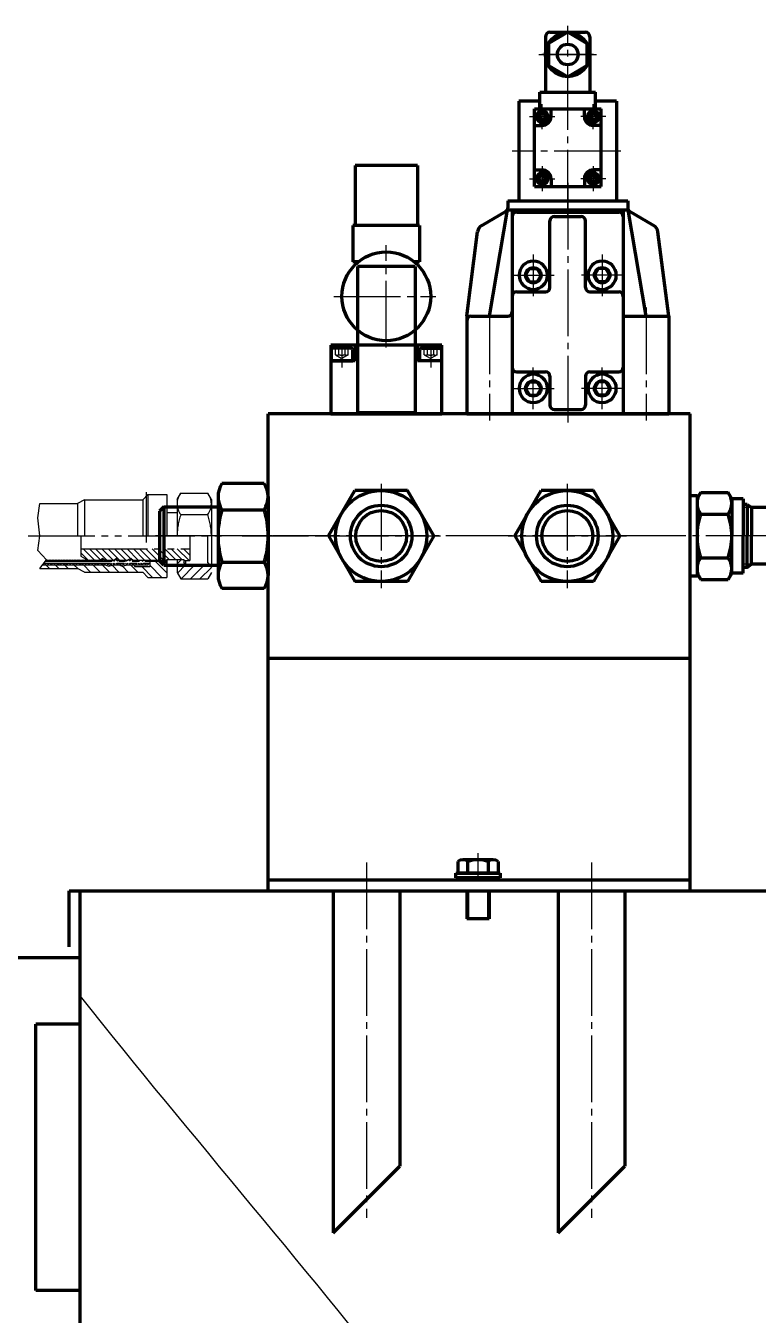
# Model space of a CAD drawing. Header units: millimetres. Extents: x -14850 to 14850, y -10500 to 10500.
# Drawn here: x 3776 to 4106, y 2610 to 3191 of the extents above; entities that cross this region are included whole.
import ezdxf

# ---------------------------------------------------------------- set-up
doc = ezdxf.new("R2010")
doc.units = ezdxf.units.MM
for name, pattern in [('EB_DASH', [6, 3, -3]), ('EB_DASHDOT', [39, 30, -3, 3, -3]), ('EB_DASHDOTDOT', [45, 30, -3, 3, -3, 3, -3])]:
    doc.linetypes.add(name, pattern=pattern)
for name, color, linetype, lineweight in [('CAXA0', 7, 'Continuous', 70), ('CAXA1', 1, 'EB_DASHDOT', 25), ('CAXA2', 6, 'EB_DASH', 25), ('CAXA3', 2, 'Continuous', 25), ('CAXA4', 3, 'Continuous', 25), ('CAXA5', 4, 'Continuous', 25)]:
    doc.layers.add(name, color=color, linetype=linetype, lineweight=lineweight)

# ---------------------------------------------------------------- blocks, each defined once
blk = doc.blocks.new('CAXBLOCK150')
at = {"layer": 'CAXA4', "color": 0, "linetype": 'Continuous', "lineweight": 25}
for p, q in [((3782.09, 2946.74), (3782.13, 2946.7)), ((3784.75, 2948.32), (3786.37, 2946.7)), ((3788.99, 2948.32), (3790.61, 2946.7)), ((3793.23, 2948.32), (3794.86, 2946.7)), ((3797.47, 2948.32), (3799.18, 2946.62)), ((3801.72, 2948.32), (3804.97, 2945.07)), ((3805.96, 2948.32), (3809.21, 2945.07)), ((3810.2, 2948.32), (3813.45, 2945.07)), ((3814.65, 2948.12), (3817.7, 2945.07)), ((3819.32, 2947.69), (3821.94, 2945.07)), ((3822.93, 2948.32), (3826.18, 2945.07)), ((3828, 2947.49), (3832.86, 2942.64)), ((3831.57, 2948.17), (3837.1, 2942.64)), ((3834.03, 2949.95), (3839.28, 2944.7)), ((3838.28, 2949.95), (3839.28, 2948.94))]:
    blk.add_line(p, q, dxfattribs=at)
blk = doc.blocks.new('CAXBLOCK151')
at = {"layer": 'CAXA4', "color": 0, "linetype": 'Continuous', "lineweight": 25}
for p, q in [((3785.3, 2950.6), (3785.95, 2949.95)), ((3786.72, 2950.59), (3787.36, 2949.95)), ((3788.14, 2950.59), (3788.78, 2949.95)), ((3789.56, 2950.58), (3790.19, 2949.95)), ((3790.98, 2950.57), (3791.61, 2949.95)), ((3792.4, 2950.57), (3793.02, 2949.95)), ((3793.82, 2950.56), (3794.44, 2949.95)), ((3795.25, 2950.55), (3795.85, 2949.95)), ((3796.67, 2950.55), (3797.26, 2949.95)), ((3798.09, 2950.54), (3798.68, 2949.95)), ((3799.51, 2950.53), (3800.09, 2949.95)), ((3800.93, 2950.53), (3801.51, 2949.95)), ((3802.35, 2950.52), (3802.92, 2949.95)), ((3803.77, 2950.52), (3804.34, 2949.95)), ((3805.19, 2950.51), (3805.75, 2949.95)), ((3806.61, 2950.5), (3807.16, 2949.95)), ((3808.03, 2950.5), (3808.58, 2949.95)), ((3809.34, 2950.6), (3809.99, 2949.95)), ((3810.13, 2951.22), (3811.41, 2949.95)), ((3812.28, 2950.49), (3812.82, 2949.95)), ((3813.69, 2950.49), (3814.23, 2949.95)), ((3815.11, 2950.49), (3815.65, 2949.95)), ((3816.05, 2950.96), (3817.06, 2949.95)), ((3817.94, 2950.49), (3818.48, 2949.95)), ((3819.35, 2950.49), (3819.89, 2949.95)), ((3820.76, 2950.49), (3821.31, 2949.95)), ((3821.95, 2950.72), (3822.72, 2949.95)), ((3822.87, 2951.21), (3824.13, 2949.95)), ((3825.01, 2950.49), (3825.55, 2949.95)), ((3826.42, 2950.49), (3826.96, 2949.95)), ((3827.83, 2950.49), (3828.38, 2949.95)), ((3829.25, 2950.49), (3829.79, 2949.95)), ((3830.66, 2950.49), (3831.21, 2949.95))]:
    blk.add_line(p, q, dxfattribs=at)
blk = doc.blocks.new('CAXBLOCK152')
at = {"layer": 'CAXA4', "color": 0, "linetype": 'Continuous', "lineweight": 25}
for p, q in [((3785.75, 2949.95), (3786.39, 2950.59)), ((3787.16, 2949.95), (3787.8, 2950.59)), ((3788.58, 2949.95), (3789.21, 2950.58)), ((3789.99, 2949.95), (3790.62, 2950.57)), ((3791.41, 2949.95), (3792.03, 2950.57)), ((3792.82, 2949.95), (3793.43, 2950.56)), ((3794.23, 2949.95), (3794.84, 2950.56)), ((3795.65, 2949.95), (3796.25, 2950.55)), ((3797.06, 2949.95), (3797.66, 2950.54)), ((3798.48, 2949.95), (3799.06, 2950.54)), ((3799.89, 2949.95), (3800.47, 2950.53)), ((3801.31, 2949.95), (3801.88, 2950.52)), ((3802.72, 2949.95), (3803.29, 2950.52)), ((3804.13, 2949.95), (3804.7, 2950.51)), ((3805.55, 2949.95), (3806.1, 2950.5)), ((3806.96, 2949.95), (3807.51, 2950.5)), ((3808.38, 2949.95), (3808.92, 2950.49)), ((3809.79, 2949.95), (3810.81, 2950.97)), ((3811.21, 2949.95), (3811.75, 2950.49)), ((3812.62, 2949.95), (3813.16, 2950.49)), ((3814.03, 2949.95), (3814.58, 2950.49)), ((3815.45, 2949.95), (3816.73, 2951.23)), ((3816.86, 2949.95), (3817.53, 2950.61)), ((3818.28, 2949.95), (3818.82, 2950.49)), ((3819.69, 2949.95), (3820.23, 2950.49)), ((3821.1, 2949.95), (3821.77, 2950.62)), ((3822.52, 2949.95), (3823.54, 2950.97)), ((3823.93, 2949.95), (3824.47, 2950.49)), ((3825.35, 2949.95), (3825.89, 2950.49)), ((3826.76, 2949.95), (3827.3, 2950.49)), ((3828.18, 2949.95), (3828.72, 2950.49)), ((3829.59, 2949.95), (3830.13, 2950.49)), ((3831, 2949.95), (3831.55, 2950.49))]:
    blk.add_line(p, q, dxfattribs=at)
blk = doc.blocks.new('CAXBLOCK153')
at = {"layer": 'CAXA4', "color": 0, "linetype": 'Continuous', "lineweight": 25}
for p, q in [((3783.97, 2949.1), (3784.75, 2948.32)), ((3785.35, 2949.14), (3786.16, 2948.32)), ((3786.76, 2949.14), (3787.58, 2948.32)), ((3788.18, 2949.14), (3788.99, 2948.32)), ((3789.59, 2949.14), (3790.4, 2948.32)), ((3791.01, 2949.14), (3791.82, 2948.32)), ((3792.42, 2949.14), (3793.23, 2948.32)), ((3793.83, 2949.14), (3794.65, 2948.32)), ((3795.25, 2949.14), (3796.06, 2948.32)), ((3796.66, 2949.14), (3797.47, 2948.32)), ((3798.08, 2949.14), (3798.89, 2948.32)), ((3799.49, 2949.14), (3800.3, 2948.32)), ((3800.9, 2949.14), (3801.72, 2948.32)), ((3802.32, 2949.14), (3803.13, 2948.32)), ((3803.73, 2949.14), (3804.55, 2948.32)), ((3805.15, 2949.14), (3805.96, 2948.32)), ((3806.56, 2949.14), (3807.37, 2948.32)), ((3807.98, 2949.14), (3808.79, 2948.32)), ((3809.39, 2949.14), (3810.2, 2948.32)), ((3810.8, 2949.14), (3811.7, 2948.25)), ((3812.22, 2949.14), (3813.55, 2947.81)), ((3813.63, 2949.14), (3814.65, 2948.12)), ((3815.05, 2949.14), (3815.86, 2948.32)), ((3816.46, 2949.14), (3817.27, 2948.32)), ((3817.88, 2949.14), (3819.32, 2947.69)), ((3819.29, 2949.14), (3820.42, 2948.01)), ((3820.7, 2949.14), (3821.52, 2948.32)), ((3822.12, 2949.14), (3822.93, 2948.32)), ((3823.53, 2949.14), (3824.34, 2948.32)), ((3824.95, 2949.14), (3825.76, 2948.32)), ((3826.36, 2949.14), (3827.17, 2948.32)), ((3827.77, 2949.14), (3828.59, 2948.32)), ((3829.19, 2949.14), (3830, 2948.32)), ((3830.6, 2949.14), (3831.1, 2948.64))]:
    blk.add_line(p, q, dxfattribs=at)
blk = doc.blocks.new('CAXBLOCK154')
at = {"layer": 'CAXA4', "color": 0, "linetype": 'Continuous', "lineweight": 25}
for p, q in [((3784.12, 2948.32), (3784.94, 2949.14)), ((3785.54, 2948.32), (3786.35, 2949.14)), ((3786.95, 2948.32), (3787.77, 2949.14)), ((3788.37, 2948.32), (3789.18, 2949.14)), ((3789.78, 2948.32), (3790.59, 2949.14)), ((3791.2, 2948.32), (3792.01, 2949.14)), ((3792.61, 2948.32), (3793.42, 2949.14)), ((3794.02, 2948.32), (3794.84, 2949.14)), ((3795.44, 2948.32), (3796.25, 2949.14)), ((3796.85, 2948.32), (3797.66, 2949.14)), ((3798.27, 2948.32), (3799.08, 2949.14)), ((3799.68, 2948.32), (3800.49, 2949.14)), ((3801.09, 2948.32), (3801.91, 2949.14)), ((3802.51, 2948.32), (3803.32, 2949.14)), ((3803.92, 2948.32), (3804.74, 2949.14)), ((3805.34, 2948.32), (3806.15, 2949.14)), ((3806.75, 2948.32), (3807.56, 2949.14)), ((3808.17, 2948.32), (3808.98, 2949.14)), ((3809.58, 2948.32), (3810.39, 2949.14)), ((3810.99, 2948.32), (3811.81, 2949.14)), ((3812.14, 2948.06), (3813.22, 2949.14)), ((3813.21, 2947.71), (3814.64, 2949.14)), ((3815.18, 2948.27), (3816.05, 2949.14)), ((3816.65, 2948.32), (3817.46, 2949.14)), ((3817.95, 2948.21), (3818.88, 2949.14)), ((3818.94, 2947.79), (3820.29, 2949.14)), ((3820.64, 2948.07), (3821.71, 2949.14)), ((3822.31, 2948.32), (3823.12, 2949.14)), ((3823.72, 2948.32), (3824.53, 2949.14)), ((3825.14, 2948.32), (3825.95, 2949.14)), ((3826.55, 2948.32), (3827.36, 2949.14)), ((3827.96, 2948.32), (3828.78, 2949.14)), ((3829.38, 2948.32), (3830.19, 2949.14)), ((3830.79, 2948.32), (3830.86, 2948.39))]:
    blk.add_line(p, q, dxfattribs=at)
blk = doc.blocks.new('CAXBLOCK155')
at = {"layer": 'CAXA4', "color": 0, "linetype": 'Continuous', "lineweight": 25}
for p, q in [((3800.58, 2953.71), (3803.77, 2950.52)), ((3801.57, 2955.54), (3806.61, 2950.5)), ((3804.4, 2955.54), (3809.34, 2950.6)), ((3807.23, 2955.54), (3812.28, 2950.49)), ((3810.06, 2955.54), (3815.11, 2950.49)), ((3812.89, 2955.54), (3817.94, 2950.49)), ((3815.72, 2955.54), (3820.76, 2950.49)), ((3818.54, 2955.54), (3822.87, 2951.21)), ((3821.37, 2955.54), (3826.42, 2950.49)), ((3824.2, 2955.54), (3829.25, 2950.49)), ((3827.03, 2955.54), (3832.08, 2950.49)), ((3829.86, 2955.54), (3834.91, 2950.49)), ((3832.69, 2955.54), (3837.73, 2950.49)), ((3835.52, 2955.54), (3840.34, 2950.72)), ((3838.34, 2955.54), (3843.17, 2950.72)), ((3841.17, 2955.54), (3845.99, 2950.72)), ((3844, 2955.54), (3849.3, 2950.23)), ((3846.83, 2955.54), (3849.63, 2952.74))]:
    blk.add_line(p, q, dxfattribs=at)
blk = doc.blocks.new('CAXBLOCK156')
at = {"layer": 'CAXA4', "color": 0, "linetype": 'Continuous', "lineweight": 25}
for p, q in [((3832.42, 2949.95), (3832.96, 2950.49)), ((3836.66, 2949.95), (3837.2, 2950.49))]:
    blk.add_line(p, q, dxfattribs=at)
blk = doc.blocks.new('CAXBLOCK157')
at = {"layer": 'CAXA4', "color": 0, "linetype": 'Continuous', "lineweight": 25}
for p, q in [((3843.91, 2948.71), (3845.91, 2950.72)), ((3844.07, 2944.63), (3847.69, 2948.25)), ((3845.72, 2942.04), (3851.79, 2948.1)), ((3849.96, 2942.04), (3856.03, 2948.1)), ((3854.21, 2942.04), (3859.33, 2947.16))]:
    blk.add_line(p, q, dxfattribs=at)
blk = doc.blocks.new('CAXBLOCK149', base_point=(3849.63, 2961.32))
at = {"layer": 'CAXA0', "linetype": 'EB_DASHDOTDOT', "lineweight": 25}
for p, q in [((3781.12, 2969.45), (3782.05, 2975.95)), ((3782.05, 2975.95), (3799.03, 2975.95)), ((3802.13, 2977.57), (3799.03, 2975.95)), ((3799.03, 2975.95), (3799.03, 2961.32)), ((3802.13, 2977.57), (3828.48, 2977.57)), ((3802.13, 2977.57), (3802.13, 2961.32)), ((3828.48, 2977.57), (3830.8, 2980.01)), ((3828.48, 2977.57), (3828.48, 2961.32)), ((3830.8, 2980.01), (3839.28, 2980.01)), ((3830.8, 2980.01), (3830.8, 2961.32)), ((3839.28, 2980.01), (3839.28, 2961.32)), ((3843.91, 2977.74), (3845.57, 2980.61)), ((3843.91, 2977.74), (3843.91, 2961.32)), ((3845.57, 2980.61), (3857.69, 2980.61)), ((3859.34, 2977.74), (3857.69, 2980.61)), ((3859.34, 2977.74), (3859.34, 2944.9)), ((3839.28, 2971.93), (3843.91, 2971.93)), ((3845.57, 2970.97), (3857.69, 2970.97)), ((3782.05, 2961.32), (3781.12, 2969.45)), ((3781.12, 2954.82), (3782.05, 2961.32)), ((3800.58, 2961.32), (3800.58, 2952.22)), ((3857.8, 2949.17), (3857.8, 2961.32)), ((3785.15, 2950.6), (3781.12, 2954.82)), ((3800.58, 2955.54), (3849.63, 2955.54)), ((3800.58, 2952.22), (3803.65, 2950.49)), ((3782.05, 2946.7), (3785.15, 2950.6)), ((3782.05, 2946.7), (3799.03, 2946.7)), ((3783.29, 2948.32), (3811.51, 2948.32)), ((3783.91, 2949.14), (3831.57, 2949.14)), ((3784.6, 2949.95), (3839.28, 2949.95)), ((3785.15, 2950.6), (3809.2, 2950.49)), ((3802.13, 2945.07), (3799.03, 2946.7)), ((3809.2, 2950.49), (3810.28, 2951.33)), ((3810.28, 2951.33), (3811.51, 2950.49)), ((3811.51, 2950.49), (3815.37, 2950.49)), ((3811.51, 2948.32), (3813.05, 2947.67)), ((3813.05, 2947.67), (3815.37, 2948.32)), ((3815.37, 2950.49), (3816.6, 2951.33)), ((3815.37, 2948.32), (3817.68, 2948.32)), ((3816.6, 2951.33), (3817.68, 2950.49)), ((3817.68, 2950.49), (3821.54, 2950.49)), ((3817.68, 2948.32), (3819.23, 2947.67)), ((3819.23, 2947.67), (3821.54, 2948.32)), ((3821.54, 2950.49), (3823.08, 2951.33)), ((3821.54, 2948.32), (3824.78, 2948.32)), ((3823.08, 2951.33), (3824.16, 2950.49)), ((3824.16, 2950.49), (3831.57, 2950.49)), ((3824.78, 2948.32), (3824.78, 2947.49)), ((3824.78, 2948.32), (3830.8, 2948.32)), ((3824.78, 2947.49), (3831.57, 2947.49)), ((3831.57, 2949.14), (3830.8, 2948.32)), ((3831.57, 2950.49), (3831.57, 2947.44)), ((3831.57, 2950.49), (3839.28, 2950.49)), ((3839.28, 2950.49), (3839.28, 2950.72)), ((3839.28, 2950.72), (3847, 2950.72)), ((3839.28, 2950.6), (3839.28, 2942.64)), ((3843.91, 2950.72), (3843.91, 2944.9)), ((3847, 2950.72), (3847, 2949.45)), ((3847, 2950.23), (3849.63, 2950.23)), ((3847.77, 2948.1), (3847, 2949.45)), ((3847.77, 2948.1), (3847.77, 2950.23)), ((3847.77, 2948.1), (3858.83, 2948.1)), ((3857.8, 2949.17), (3859.34, 2947.15)), ((3802.13, 2945.07), (3828.48, 2945.07)), ((3828.48, 2945.07), (3830.8, 2942.64)), ((3830.8, 2942.64), (3839.28, 2942.64)), ((3843.91, 2944.9), (3845.57, 2942.04)), ((3845.57, 2942.04), (3857.69, 2942.04)), ((3859.34, 2944.9), (3857.69, 2942.04))]:
    blk.add_line(p, q, dxfattribs=at)
for centre, radius, start, end in [((3851.76, 2975.79), 7.85, 142.12112, 217.87888), ((3851.49, 2975.79), 7.85, 322.12112, 37.87888), ((3872.84, 2961.32), 28.93, 160.52878, 180), ((3830.41, 2961.32), 28.93, 0, 19.47122)]:
    blk.add_arc(centre, radius, start, end, dxfattribs=at)
at = {"layer": 'CAXA1', "linetype": 'EB_DASHDOTDOT', "lineweight": 25}
for p, q in [((3830.03, 2981.01), (3830.03, 2958.32)), ((3776.87, 2961.32), (3864.8, 2961.32))]:
    blk.add_line(p, q, dxfattribs=at)
at = {"layer": 'CAXA1', "color": 7, "linetype": 'EB_DASHDOTDOT', "lineweight": 25}
blk.add_line((3849.63, 2961.32), (3849.63, 2950.23), dxfattribs=at)
at = {"layer": 'CAXA5'}
for name in ['CAXBLOCK155', 'CAXBLOCK157']:
    blk.add_blockref(name, (0, 0), dxfattribs=at)
at = {"layer": 'CAXA5', "linetype": 'EB_DASHDOTDOT', "lineweight": 25}
for name in ['CAXBLOCK150', 'CAXBLOCK153', 'CAXBLOCK154', 'CAXBLOCK151', 'CAXBLOCK152', 'CAXBLOCK156']:
    blk.add_blockref(name, (0, 0), dxfattribs=at)
blk = doc.blocks.new('CAXBLOCK176', base_point=(3979.42, 2807.32))
at = {"layer": 'CAXA0'}
for p, q in [((3970.33, 2814.66), (3970.33, 2809.32)), ((3986.23, 2815.32), (3972.6, 2815.32)), ((3979.42, 2815.32), (3973.92, 2815.32)), ((3974.88, 2809.32), (3974.88, 2814.66)), ((3983.96, 2814.66), (3983.96, 2809.32)), ((3988.5, 2814.66), (3988.5, 2809.32)), ((3969.42, 2809.32), (3989.42, 2809.32)), ((3969.42, 2807.32), (3969.42, 2809.32)), ((3989.42, 2807.32), (3969.42, 2807.32)), ((3988.5, 2809.32), (3970.33, 2809.32)), ((3984.92, 2809.32), (3973.92, 2809.32)), ((3989.42, 2809.32), (3989.42, 2807.32))]:
    blk.add_line(p, q, dxfattribs=at)
for centre, radius, start, end in [((3972.6, 2811.14), 4.19, 57.16886, 122.83114), ((3979.42, 2800.32), 15.03, 72.41902, 107.58098), ((3986.23, 2811.14), 4.19, 57.16886, 122.83114)]:
    blk.add_arc(centre, radius, start, end, dxfattribs=at)
at = {"layer": 'CAXA1', "linetype": 'EB_DASHDOT', "lineweight": 25}
blk.add_line((3979.42, 2818.32), (3979.42, 2805.69), dxfattribs=at)
blk = doc.blocks.new('CAXBLOCK177', base_point=(3884.94, 2961.32))
at = {"layer": 'CAXA0'}
for p, q in [((3883.17, 2985), (3864.11, 2985)), ((3862.34, 2979.08), (3862.34, 2943.57)), ((3884.94, 2979.08), (3884.94, 2943.57)), ((3864.11, 2973.16), (3883.17, 2973.16)), ((3864.11, 2949.49), (3883.17, 2949.49)), ((3883.17, 2937.65), (3864.11, 2937.65))]:
    blk.add_line(p, q, dxfattribs=at)
for centre, radius, start, end in [((3873.13, 2979.08), 10.79, 146.7319, 213.2681), ((3874.15, 2979.08), 10.79, 326.7319, 33.2681), ((3902.84, 2961.32), 40.5, 163.00795, 196.99205), ((3844.44, 2961.32), 40.5, 343.00795, 16.99205), ((3873.13, 2943.57), 10.79, 146.7319, 213.2681), ((3874.15, 2943.57), 10.79, 326.7319, 33.2681)]:
    blk.add_arc(centre, radius, start, end, dxfattribs=at)
at = {"layer": 'CAXA1', "linetype": 'EB_DASHDOT', "lineweight": 25}
blk.add_line((3886.71, 2961.32), (3859.34, 2961.32), dxfattribs=at)
blk = doc.blocks.new('CAXBLOCK179', base_point=(4008.35, 3122.32))
at = {"layer": 'CAXA0'}
for p, q in [((4006.9, 3122.32), (4007.62, 3123.57)), ((4006.9, 3122.32), (4007.62, 3121.07)), ((4007.62, 3123.57), (4009.07, 3123.57)), ((4007.62, 3121.07), (4009.07, 3121.07)), ((4009.79, 3122.32), (4009.07, 3123.57)), ((4009.79, 3122.32), (4009.07, 3121.07)), ((4009.79, 3122.32), (4009.07, 3121.07))]:
    blk.add_line(p, q, dxfattribs=at)
blk.add_circle((4008.35, 3122.32), 1.44, dxfattribs=at)
for start, end in [(0, 180), (180, 0)]:
    blk.add_arc((4008.35, 3122.32), 2.66, start, end, dxfattribs=at)
at = {"layer": 'CAXA1', "linetype": 'EB_DASHDOT', "lineweight": 25}
for p, q in [((4008.35, 3127.98), (4008.35, 3116.66)), ((4002.69, 3122.32), (4014.01, 3122.32))]:
    blk.add_line(p, q, dxfattribs=at)
blk = doc.blocks.new('CAXBLOCK180', base_point=(4031.35, 3122.32))
at = {"layer": 'CAXA0'}
for p, q in [((4029.9, 3122.32), (4030.62, 3123.57)), ((4029.9, 3122.32), (4030.62, 3121.07)), ((4029.9, 3122.32), (4030.62, 3121.07)), ((4032.07, 3123.57), (4030.62, 3123.57)), ((4032.07, 3121.07), (4030.62, 3121.07)), ((4032.79, 3122.32), (4032.07, 3123.57)), ((4032.79, 3122.32), (4032.07, 3121.07))]:
    blk.add_line(p, q, dxfattribs=at)
blk.add_circle((4031.35, 3122.32), 1.44, dxfattribs=at)
for start, end in [(0, 180), (180, 0)]:
    blk.add_arc((4031.35, 3122.32), 2.66, start, end, dxfattribs=at)
at = {"layer": 'CAXA1', "linetype": 'EB_DASHDOT', "lineweight": 25}
for p, q in [((4031.35, 3127.98), (4031.35, 3116.66)), ((4037.01, 3122.32), (4025.69, 3122.32))]:
    blk.add_line(p, q, dxfattribs=at)
blk = doc.blocks.new('CAXBLOCK181', base_point=(4008.35, 3150.33))
at = {"layer": 'CAXA0'}
for p, q in [((4006.9, 3150.33), (4007.62, 3151.58)), ((4006.9, 3150.33), (4007.62, 3149.08)), ((4007.62, 3151.58), (4009.07, 3151.58)), ((4009.79, 3150.33), (4009.07, 3151.58)), ((4009.79, 3150.33), (4009.07, 3151.58)), ((4009.79, 3150.33), (4009.07, 3149.08)), ((4007.62, 3149.08), (4009.07, 3149.08))]:
    blk.add_line(p, q, dxfattribs=at)
blk.add_circle((4008.35, 3150.33), 1.44, dxfattribs=at)
for start, end in [(0, 180), (180, 0)]:
    blk.add_arc((4008.35, 3150.33), 2.66, start, end, dxfattribs=at)
at = {"layer": 'CAXA1', "linetype": 'EB_DASHDOT', "lineweight": 25}
for p, q in [((4008.35, 3144.67), (4008.35, 3155.99)), ((4002.69, 3150.33), (4014.01, 3150.33))]:
    blk.add_line(p, q, dxfattribs=at)
blk = doc.blocks.new('CAXBLOCK182', base_point=(4031.35, 3150.33))
at = {"layer": 'CAXA0'}
for p, q in [((4029.9, 3150.33), (4030.62, 3151.58)), ((4029.9, 3150.33), (4030.62, 3151.58)), ((4029.9, 3150.33), (4030.62, 3149.08)), ((4032.07, 3151.58), (4030.62, 3151.58)), ((4032.79, 3150.33), (4032.07, 3151.58)), ((4032.79, 3150.33), (4032.07, 3149.08)), ((4032.07, 3149.08), (4030.62, 3149.08))]:
    blk.add_line(p, q, dxfattribs=at)
blk.add_circle((4031.35, 3150.33), 1.44, dxfattribs=at)
for start, end in [(0, 180), (180, 0)]:
    blk.add_arc((4031.35, 3150.33), 2.66, start, end, dxfattribs=at)
at = {"layer": 'CAXA1', "linetype": 'EB_DASHDOT', "lineweight": 25}
for p, q in [((4031.35, 3144.67), (4031.35, 3155.99)), ((4037.01, 3150.33), (4025.69, 3150.33))]:
    blk.add_line(p, q, dxfattribs=at)
blk = doc.blocks.new('CAXBLOCK178', base_point=(4019.85, 3134.82))
at = {"layer": 'CAXA0'}
for p, q in [((4009.85, 3186.32), (4009.85, 3161.32)), ((4019.85, 3188.32), (4011.18, 3183.32)), ((4011.85, 3188.32), (4027.85, 3188.32)), ((4028.51, 3183.32), (4019.85, 3188.32)), ((4029.85, 3186.32), (4029.85, 3161.32)), ((4011.18, 3183.32), (4011.18, 3173.32)), ((4028.51, 3183.32), (4028.51, 3173.32)), ((4011.18, 3173.32), (4019.85, 3168.32)), ((4019.85, 3168.32), (4028.51, 3173.32)), ((4007.35, 3161.32), (4032.35, 3161.32)), ((4007.35, 3153.83), (4007.35, 3161.32)), ((4032.35, 3153.83), (4032.35, 3161.32)), ((4007.35, 3157.32), (3997.85, 3157.32)), ((3997.85, 3157.32), (3997.85, 3112.32)), ((4041.85, 3157.32), (4032.35, 3157.32)), ((4041.85, 3157.32), (4041.85, 3112.32)), ((4004.85, 3153.83), (4034.85, 3153.83)), ((4004.85, 3118.82), (4004.85, 3153.83)), ((4012.35, 3150.33), (4012.35, 3153.83)), ((4027.35, 3150.33), (4027.35, 3153.83)), ((4034.85, 3118.82), (4034.85, 3153.83)), ((4004.85, 3146.33), (4008.35, 3146.33)), ((4034.85, 3146.33), (4031.35, 3146.33)), ((4004.85, 3126.32), (4008.35, 3126.32)), ((4012.35, 3122.32), (4012.35, 3118.82)), ((4027.35, 3122.32), (4027.35, 3118.82)), ((4034.85, 3126.32), (4031.35, 3126.32)), ((4004.85, 3118.82), (4034.85, 3118.82)), ((3997.85, 3112.32), (4041.85, 3112.32))]:
    blk.add_line(p, q, dxfattribs=at)
for radius in [10, 4.67]:
    blk.add_circle((4019.85, 3178.32), radius, dxfattribs=at)
for centre, radius, start, end in [((4011.85, 3186.32), 2, 90, 180), ((4027.85, 3186.32), 2, 0, 90), ((4008.35, 3150.33), 4, 270, 0), ((4031.35, 3150.33), 4, 180, 270), ((4008.35, 3122.32), 4, 0, 90), ((4031.35, 3122.32), 4, 90, 180)]:
    blk.add_arc(centre, radius, start, end, dxfattribs=at)
at = {"layer": 'CAXA1', "linetype": 'EB_DASHDOT', "lineweight": 25}
for p, q in [((4019.85, 3105.41), (4019.85, 3191.25)), ((4006.85, 3178.32), (4032.85, 3178.32)), ((4031.44, 3178.32), (4008.25, 3178.32)), ((4043.79, 3134.82), (3994.85, 3134.82))]:
    blk.add_line(p, q, dxfattribs=at)
at = {"layer": 'CAXA0'}
for name, p in [('CAXBLOCK181', (4008.35, 3150.33)), ('CAXBLOCK182', (4031.35, 3150.33)), ('CAXBLOCK179', (4008.35, 3122.32)), ('CAXBLOCK180', (4031.35, 3122.32))]:
    blk.add_blockref(name, p, dxfattribs=at)
blk = doc.blocks.new('CAXBLOCK184', base_point=(4004.35, 3027.82))
at = {"layer": 'CAXA0'}
for p, q in [((4000.88, 3027.82), (4002.61, 3030.82)), ((4000.88, 3027.82), (4002.61, 3024.82)), ((4002.61, 3030.82), (4006.08, 3030.82)), ((4007.81, 3027.82), (4006.08, 3030.82)), ((4007.81, 3027.82), (4006.08, 3030.82)), ((4007.81, 3027.82), (4006.08, 3024.82)), ((4002.61, 3024.82), (4006.08, 3024.82))]:
    blk.add_line(p, q, dxfattribs=at)
blk.add_circle((4004.35, 3027.82), 3.46, dxfattribs=at)
for start, end in [(0, 180), (180, 0)]:
    blk.add_arc((4004.35, 3027.82), 6.37, start, end, dxfattribs=at)
at = {"layer": 'CAXA1', "linetype": 'EB_DASHDOT', "lineweight": 25}
for p, q in [((4004.35, 3018.46), (4004.35, 3037.19)), ((3994.98, 3027.82), (4013.71, 3027.82))]:
    blk.add_line(p, q, dxfattribs=at)
blk = doc.blocks.new('CAXBLOCK185', base_point=(4035.35, 3027.82))
at = {"layer": 'CAXA0'}
for p, q in [((4031.88, 3027.82), (4033.61, 3030.82)), ((4031.88, 3027.82), (4033.61, 3030.82)), ((4031.88, 3027.82), (4033.61, 3024.82)), ((4037.08, 3030.82), (4033.61, 3030.82)), ((4038.81, 3027.82), (4037.08, 3030.82)), ((4038.81, 3027.82), (4037.08, 3024.82)), ((4037.08, 3024.82), (4033.61, 3024.82))]:
    blk.add_line(p, q, dxfattribs=at)
blk.add_circle((4035.35, 3027.82), 3.46, dxfattribs=at)
for start, end in [(0, 180), (180, 0)]:
    blk.add_arc((4035.35, 3027.82), 6.37, start, end, dxfattribs=at)
at = {"layer": 'CAXA1', "linetype": 'EB_DASHDOT', "lineweight": 25}
for p, q in [((4035.35, 3018.46), (4035.35, 3037.19)), ((4044.71, 3027.82), (4025.98, 3027.82))]:
    blk.add_line(p, q, dxfattribs=at)
blk = doc.blocks.new('CAXBLOCK186', base_point=(4035.35, 3078.82))
at = {"layer": 'CAXA0'}
for p, q in [((4031.88, 3078.82), (4033.61, 3081.82)), ((4037.08, 3081.82), (4033.61, 3081.82)), ((4038.81, 3078.82), (4037.08, 3081.82)), ((4031.88, 3078.82), (4033.61, 3075.82)), ((4031.88, 3078.82), (4033.61, 3075.82)), ((4037.08, 3075.82), (4033.61, 3075.82)), ((4038.81, 3078.82), (4037.08, 3075.82))]:
    blk.add_line(p, q, dxfattribs=at)
blk.add_circle((4035.35, 3078.82), 3.46, dxfattribs=at)
for start, end in [(0, 180), (180, 0)]:
    blk.add_arc((4035.35, 3078.82), 6.37, start, end, dxfattribs=at)
at = {"layer": 'CAXA1', "linetype": 'EB_DASHDOT', "lineweight": 25}
for p, q in [((4035.35, 3088.19), (4035.35, 3069.46)), ((4044.71, 3078.82), (4025.98, 3078.82))]:
    blk.add_line(p, q, dxfattribs=at)
blk = doc.blocks.new('CAXBLOCK187', base_point=(4004.35, 3078.82))
at = {"layer": 'CAXA0'}
for p, q in [((4000.88, 3078.82), (4002.61, 3081.82)), ((4002.61, 3081.82), (4006.08, 3081.82)), ((4007.81, 3078.82), (4006.08, 3081.82)), ((4000.88, 3078.82), (4002.61, 3075.82)), ((4002.61, 3075.82), (4006.08, 3075.82)), ((4007.81, 3078.82), (4006.08, 3075.82)), ((4007.81, 3078.82), (4006.08, 3075.82))]:
    blk.add_line(p, q, dxfattribs=at)
blk.add_circle((4004.35, 3078.82), 3.46, dxfattribs=at)
for start, end in [(0, 180), (180, 0)]:
    blk.add_arc((4004.35, 3078.82), 6.37, start, end, dxfattribs=at)
at = {"layer": 'CAXA1', "linetype": 'EB_DASHDOT', "lineweight": 25}
for p, q in [((4004.35, 3088.19), (4004.35, 3069.46)), ((3994.98, 3078.82), (4013.71, 3078.82))]:
    blk.add_line(p, q, dxfattribs=at)
blk = doc.blocks.new('CAXBLOCK183', base_point=(4019.85, 3105.32))
at = {"layer": 'CAXA0'}
for p, q in [((3992.85, 3112.32), (4046.85, 3112.32)), ((3992.85, 3112.32), (3992.85, 3109.22)), ((4046.85, 3112.32), (4046.85, 3109.22)), ((3981.18, 3101.32), (3992.11, 3107.68)), ((3984.6, 3060.32), (3992.65, 3108.37)), ((3992.64, 3108.28), (4047.05, 3108.28)), ((3994.85, 3108.28), (3994.85, 3016.32)), ((3996.85, 3107.32), (4042.85, 3107.32)), ((4011.85, 3073.32), (4011.85, 3103.32)), ((4013.85, 3105.32), (4025.85, 3105.32)), ((4027.85, 3073.32), (4027.85, 3103.32)), ((4044.85, 3108.28), (4044.85, 3016.32)), ((4055.1, 3060.32), (4047.04, 3108.37)), ((4058.51, 3101.32), (4047.58, 3107.68)), ((3974.35, 3060.32), (3979.22, 3098.37)), ((4065.35, 3060.32), (4060.47, 3098.37)), ((3996.85, 3071.32), (4009.85, 3071.32)), ((4029.85, 3071.32), (4042.85, 3071.32)), ((3974.35, 3060.32), (3974.35, 3016.32)), ((3976.35, 3060.32), (3992.85, 3060.32)), ((4044.85, 3060.32), (4065.35, 3060.32)), ((4065.35, 3060.32), (4065.35, 3016.32)), ((3996.85, 3035.32), (4009.85, 3035.32)), ((4029.85, 3035.32), (4042.85, 3035.32)), ((4011.85, 3033.32), (4011.85, 3020.32)), ((4027.85, 3033.32), (4027.85, 3020.32)), ((3974.35, 3016.32), (4065.35, 3016.32)), ((4013.85, 3018.32), (4025.85, 3018.32))]:
    blk.add_line(p, q, dxfattribs=at)
for centre, radius, start, end in [((3990.85, 3109.22), 2, 309.31172, 0), ((4048.85, 3109.22), 2, 180, 230.68828), ((3996.85, 3105.32), 2, 90, 180), ((4013.85, 3103.32), 2, 90, 180), ((4025.85, 3103.32), 2, 0, 90), ((4042.85, 3105.32), 2, 0, 90), ((3983.19, 3097.86), 4, 120.17926, 172.69876), ((4056.5, 3097.86), 4, 7.30124, 59.82074), ((3996.85, 3069.32), 2, 90, 180), ((4009.85, 3073.32), 2, 270, 0), ((4029.85, 3073.32), 2, 180, 270), ((4042.85, 3069.32), 2, 0, 90), ((3976.35, 3058.32), 2, 90, 180), ((3992.85, 3062.32), 2, 270, 0), ((3996.85, 3037.32), 2, 180, 270), ((4009.85, 3033.32), 2, 0, 90), ((4029.85, 3033.32), 2, 90, 180), ((4042.85, 3037.32), 2, 270, 0), ((4013.85, 3020.32), 2, 180, 270), ((4025.85, 3020.32), 2, 270, 0)]:
    blk.add_arc(centre, radius, start, end, dxfattribs=at)
at = {"layer": 'CAXA1', "linetype": 'EB_DASHDOT', "lineweight": 25}
for p, q in [((4019.85, 3120.44), (4019.85, 3009.82)), ((3984.6, 3064.32), (3984.6, 3013.32)), ((4055.1, 3064.32), (4055.1, 3013.32))]:
    blk.add_line(p, q, dxfattribs=at)
at = {"layer": 'CAXA0'}
for name, p in [('CAXBLOCK187', (4004.35, 3078.82)), ('CAXBLOCK186', (4035.35, 3078.82)), ('CAXBLOCK184', (4004.35, 3027.82)), ('CAXBLOCK185', (4035.35, 3027.82))]:
    blk.add_blockref(name, p, dxfattribs=at)
blk = doc.blocks.new('CAXBLOCK190', base_point=(3918.12, 3040.32))
at = {"layer": 'CAXA0'}
for p, q in [((3922.03, 3046.02), (3914.21, 3046.02)), ((3913.23, 3045.05), (3913.23, 3040.32)), ((3913.23, 3040.32), (3923.01, 3040.32)), ((3923.01, 3040.32), (3923.01, 3045.05))]:
    blk.add_line(p, q, dxfattribs=at)
for centre, start, end in [((3914.21, 3045.05), 90, 180), ((3922.03, 3045.05), 0, 90)]:
    blk.add_arc(centre, 0.978, start, end, dxfattribs=at)
at = {"layer": 'CAXA2'}
for p, q in [((3915.24, 3043.02), (3915.24, 3046.02)), ((3916.68, 3043.02), (3916.68, 3046.02)), ((3919.57, 3043.02), (3919.57, 3046.02)), ((3921.01, 3043.02), (3921.01, 3046.02)), ((3915.24, 3043.02), (3918.12, 3041.36)), ((3921.01, 3043.02), (3918.12, 3041.36))]:
    blk.add_line(p, q, dxfattribs=at)
for centre, radius, start, end in [((3915.96, 3044.47), 1.61, 243.43495, 296.56505), ((3918.12, 3048.51), 5.67, 255.25287, 284.74713), ((3920.29, 3044.47), 1.61, 243.43495, 296.56505)]:
    blk.add_arc(centre, radius, start, end, dxfattribs=at)
blk = doc.blocks.new('CAXBLOCK189', base_point=(3918.12, 3040.32))
at = {"layer": 'CAXA1', "linetype": 'EB_DASHDOT', "lineweight": 25}
blk.add_line((3918.12, 3048.05), (3918.12, 3037.32), dxfattribs=at)
at = {"layer": 'CAXA0'}
blk.add_blockref('CAXBLOCK190', (3918.12, 3040.32), dxfattribs=at)
blk = doc.blocks.new('CAXBLOCK192', base_point=(3958.12, 3040.32))
at = {"layer": 'CAXA0'}
for p, q in [((3954.21, 3046.02), (3962.03, 3046.02)), ((3953.23, 3040.32), (3953.23, 3045.05)), ((3963.01, 3040.32), (3953.23, 3040.32)), ((3963.01, 3045.05), (3963.01, 3040.32))]:
    blk.add_line(p, q, dxfattribs=at)
for centre, start, end in [((3954.21, 3045.05), 90, 180), ((3962.03, 3045.05), 0, 90)]:
    blk.add_arc(centre, 0.978, start, end, dxfattribs=at)
at = {"layer": 'CAXA2'}
for p, q in [((3955.24, 3043.02), (3955.24, 3046.02)), ((3956.68, 3043.02), (3956.68, 3046.02)), ((3959.57, 3043.02), (3959.57, 3046.02)), ((3961.01, 3043.02), (3961.01, 3046.02)), ((3955.24, 3043.02), (3958.12, 3041.36)), ((3961.01, 3043.02), (3958.12, 3041.36))]:
    blk.add_line(p, q, dxfattribs=at)
for centre, radius, start, end in [((3955.96, 3044.47), 1.61, 243.43495, 296.56505), ((3958.12, 3048.51), 5.67, 255.25287, 284.74713), ((3960.29, 3044.47), 1.61, 243.43495, 296.56505)]:
    blk.add_arc(centre, radius, start, end, dxfattribs=at)
blk = doc.blocks.new('CAXBLOCK191', base_point=(3958.12, 3040.32))
at = {"layer": 'CAXA1', "linetype": 'EB_DASHDOT', "lineweight": 25}
blk.add_line((3958.12, 3048.05), (3958.12, 3037.32), dxfattribs=at)
at = {"layer": 'CAXA0'}
blk.add_blockref('CAXBLOCK192', (3958.12, 3040.32), dxfattribs=at)
blk = doc.blocks.new('CAXBLOCK193', base_point=(3938.12, 3016.82))
at = {"layer": 'CAXA0'}
for p, q in [((3951.12, 3082.82), (3925.12, 3082.82)), ((3925.12, 3082.82), (3925.12, 3016.82)), ((3951.12, 3082.82), (3951.12, 3016.82)), ((3951.12, 3016.82), (3925.12, 3016.82))]:
    blk.add_line(p, q, dxfattribs=at)
blk = doc.blocks.new('CAXBLOCK188', base_point=(3938.12, 3016.82))
at = {"layer": 'CAXA0'}
for p, q in [((3952.12, 3128.32), (3924.12, 3128.32)), ((3924.12, 3128.32), (3924.12, 3101.32)), ((3952.12, 3128.32), (3952.12, 3101.32)), ((3923.12, 3101.32), (3923.12, 3084.82)), ((3953.12, 3101.32), (3923.12, 3101.32)), ((3953.12, 3101.32), (3953.12, 3084.82)), ((3925.48, 3084.82), (3923.12, 3084.82)), ((3953.12, 3084.82), (3950.76, 3084.82)), ((3963.12, 3047.32), (3913.12, 3047.32)), ((3913.12, 3047.32), (3913.12, 3016.32)), ((3924.12, 3047.32), (3924.12, 3040.32)), ((3952.12, 3040.32), (3952.12, 3047.32)), ((3963.12, 3016.32), (3963.12, 3047.32)), ((3924.12, 3040.32), (3913.12, 3040.32)), ((3963.12, 3040.32), (3952.12, 3040.32)), ((3913.12, 3016.32), (3963.12, 3016.32))]:
    blk.add_line(p, q, dxfattribs=at)
blk.add_circle((3938.12, 3069.32), 20, dxfattribs=at)
at = {"layer": 'CAXA1', "linetype": 'EB_DASHDOT', "lineweight": 25}
for p, q in [((3938.12, 3046.32), (3938.12, 3092.32)), ((3914.53, 3069.32), (3960.37, 3069.32))]:
    blk.add_line(p, q, dxfattribs=at)
at = {"layer": 'CAXA0'}
for name, p in [('CAXBLOCK193', (3938.12, 3016.82)), ('CAXBLOCK189', (3918.12, 3040.32)), ('CAXBLOCK191', (3958.12, 3040.32))]:
    blk.add_blockref(name, p, dxfattribs=at)
blk = doc.blocks.new('CAXBLOCK194', base_point=(4254.75, 2974.1))
at = {"layer": 'CAXA0'}
for p, q in [((4078.08, 2979.46), (4074.94, 2979.46)), ((4078.08, 2978.05), (4079.77, 2980.97)), ((4078.08, 2979.46), (4078.08, 2943.19)), ((4078.08, 2978.05), (4078.08, 2944.59)), ((4079.77, 2980.97), (4092.04, 2980.97)), ((4093.73, 2978.05), (4092.04, 2980.97)), ((4093.73, 2978.05), (4093.73, 2961.32)), ((4098.81, 2978.05), (4093.73, 2978.05)), ((4098.81, 2978.05), (4098.81, 2961.32)), ((4100.7, 2975.47), (4098.81, 2975.47)), ((4100.7, 2975.47), (4102.58, 2974.1)), ((4100.7, 2975.47), (4100.7, 2961.32)), ((4252.86, 2975.47), (4250.98, 2974.1)), ((4252.86, 2975.47), (4254.75, 2975.47)), ((4252.86, 2975.47), (4252.86, 2961.32)), ((4254.75, 2978.05), (4254.75, 2961.32)), ((4254.75, 2978.05), (4258.21, 2978.05)), ((4079.77, 2971.15), (4092.04, 2971.15)), ((4102.58, 2974.1), (4102.58, 2961.32)), ((4250.98, 2974.1), (4102.58, 2974.1)), ((4250.98, 2974.1), (4250.98, 2961.32)), ((4093.73, 2944.59), (4093.73, 2961.32)), ((4098.81, 2944.59), (4098.81, 2961.32)), ((4100.7, 2947.18), (4100.7, 2961.32)), ((4102.58, 2948.55), (4102.58, 2961.32)), ((4250.98, 2948.55), (4250.98, 2961.32)), ((4252.86, 2947.18), (4252.86, 2961.32)), ((4254.75, 2944.59), (4254.75, 2961.32)), ((4079.77, 2951.5), (4092.04, 2951.5)), ((4100.7, 2947.18), (4098.81, 2947.18)), ((4100.7, 2947.18), (4102.58, 2948.55)), ((4250.98, 2948.55), (4102.58, 2948.55)), ((4252.86, 2947.18), (4250.98, 2948.55)), ((4252.86, 2947.18), (4254.75, 2947.18)), ((4078.08, 2943.19), (4074.94, 2943.19)), ((4078.08, 2944.59), (4079.77, 2941.67)), ((4079.77, 2941.67), (4092.04, 2941.67)), ((4093.73, 2944.59), (4092.04, 2941.67)), ((4098.81, 2944.59), (4093.73, 2944.59)), ((4254.75, 2944.59), (4258.21, 2944.59))]:
    blk.add_line(p, q, dxfattribs=at)
for centre, radius, start, end in [((4086.08, 2976.06), 8, 142.12112, 217.87888), ((4085.72, 2976.06), 8, 322.12112, 37.87888), ((4107.56, 2961.32), 29.48, 160.52878, 180), ((4064.25, 2961.32), 29.47, 0, 19.47122), ((4107.56, 2961.32), 29.48, 180, 199.47122), ((4064.25, 2961.32), 29.47, 340.52878, 0), ((4086.08, 2946.59), 8, 142.12112, 217.87888), ((4085.72, 2946.59), 8, 322.12112, 37.87888)]:
    blk.add_arc(centre, radius, start, end, dxfattribs=at)
at = {"layer": 'CAXA3', "linetype": 'Continuous', "lineweight": 25}
for p, q in [((4102.58, 2974.1), (4098.81, 2974.1)), ((4250.98, 2974.1), (4254.75, 2974.1)), ((4102.58, 2948.55), (4098.81, 2948.55)), ((4250.98, 2948.55), (4254.75, 2948.55))]:
    blk.add_line(p, q, dxfattribs=at)

msp = doc.modelspace()

# ---------------------------------------------------------------- linework, layer by layer
at = {"layer": 'CAXA0'}
for p, q in [((3884.94, 2801.32), (3884.94, 3016.32)), ((4074.94, 2801.32), (4074.94, 3016.32)), ((3912.15, 2961.32), (3923.98, 2981.82)), ((3947.66, 2981.82), (3923.98, 2981.82)), ((3959.49, 2961.32), (3947.66, 2981.82)), ((3995.99, 2961.32), (4007.82, 2981.82)), ((4031.49, 2981.82), (4007.82, 2981.82)), ((4043.33, 2961.32), (4031.49, 2981.82)), ((3837.91, 2974.49), (3835.91, 2972.49)), ((3835.91, 2972.49), (3835.91, 2950.15)), ((3837.91, 2974.49), (3837.91, 2948.15)), ((3837.91, 2974.49), (3862.34, 2974.49)), ((3912.15, 2961.32), (3923.98, 2940.82)), ((3959.49, 2961.32), (3947.66, 2940.82)), ((3995.99, 2961.32), (4007.82, 2940.82)), ((4043.33, 2961.32), (4031.49, 2940.82)), ((3837.91, 2948.15), (3835.91, 2950.15)), ((3837.91, 2948.15), (3862.34, 2948.15)), ((3947.66, 2940.82), (3923.98, 2940.82)), ((4031.49, 2940.82), (4007.82, 2940.82)), ((3795.26, 2776.14), (3795.26, 2801.32)), ((3795.26, 2801.32), (4605.26, 2801.32)), ((3800.26, 2271.32), (3800.26, 2801.32)), ((3884.94, 2806.32), (4074.94, 2806.32)), ((3914.23, 2801.32), (3914.23, 2647.32)), ((3944.23, 2801.32), (3944.23, 2677.32)), ((3974.42, 2801.32), (3974.42, 2788.82)), ((3984.42, 2801.32), (3984.42, 2788.82)), ((4015.59, 2801.32), (4015.59, 2647.32)), ((4045.59, 2801.32), (4045.59, 2677.32)), ((3984.42, 2788.82), (3974.42, 2788.82)), ((3770.26, 2771.32), (3800.26, 2771.32)), ((3780.26, 2621.32), (3780.26, 2741.32)), ((3800.26, 2741.32), (3780.26, 2741.32)), ((3914.23, 2647.32), (3944.23, 2677.32)), ((4015.59, 2647.32), (4045.59, 2677.32)), ((3800.26, 2621.32), (3780.26, 2621.32))]:
    msp.add_line(p, q, dxfattribs=at)
at = {"layer": 'CAXA0', "color": 7, "linetype": 'Continuous', "lineweight": 70}
for p, q in [((4074.94, 3016.32), (3884.94, 3016.32)), ((3884.94, 2906.32), (4074.94, 2906.32))]:
    msp.add_line(p, q, dxfattribs=at)
at = {"layer": 'CAXA0'}
for centre, radius in [((3935.82, 2961.32), 20.5), ((4019.66, 2961.32), 20.5), ((3935.82, 2961.32), 13.85), ((3935.82, 2961.32), 11.47), ((4019.66, 2961.32), 13.85), ((4019.66, 2961.32), 11.47)]:
    msp.add_circle(centre, radius, dxfattribs=at)
at = {"layer": 'CAXA1', "linetype": 'EB_DASHDOT', "lineweight": 25}
for p, q in [((3935.82, 2984.82), (3935.82, 2937.82)), ((4019.66, 2984.82), (4019.66, 2937.82)), ((4502, 2961.32), (3873.02, 2961.32)), ((3873.14, 2961.32), (3926.49, 2961.32)), ((3909.15, 2961.32), (3962.49, 2961.32)), ((3992.99, 2961.32), (4046.33, 2961.32))]:
    msp.add_line(p, q, dxfattribs=at)
at = {"layer": 'CAXA1'}
for p, q in [((3864.11, 2961.32), (3832.75, 2961.32)), ((3929.23, 2814.13), (3929.23, 2654.05)), ((4030.59, 2814.13), (4030.59, 2654.05))]:
    msp.add_line(p, q, dxfattribs=at)
at = {"layer": 'CAXA3'}
for p, q in [((3975.17, 2801.32), (3975.17, 2788.82)), ((3983.67, 2801.32), (3983.67, 2788.82))]:
    msp.add_line(p, q, dxfattribs=at)
at = {"layer": 'CAXA3', "linetype": 'Continuous', "lineweight": 25}
msp.add_open_spline([(3800.26, 2753.94), (3850.86, 2690.1), (3947.57, 2579.23), (4068.12, 2409.56), (4211.03, 2330.82), (4293.75, 2286.99), (4327.65, 2271.32)], degree=3, knots=[0, 0, 0, 0, 244.740004, 444.019521, 614.038416, 726.194986, 726.194986, 726.194986, 726.194986], dxfattribs=at)

# ---------------------------------------------------------------- block references
at = {"layer": 'CAXA0'}
for name, p in [('CAXBLOCK178', (4019.85, 3134.82)), ('CAXBLOCK188', (3938.12, 3016.82)), ('CAXBLOCK183', (4019.85, 3105.32)), ('CAXBLOCK194', (4254.75, 2974.1)), ('CAXBLOCK176', (3979.42, 2807.32))]:
    msp.add_blockref(name, p, dxfattribs=at)
at = {"layer": 'CAXA1'}
for name, p in [('CAXBLOCK177', (3884.94, 2961.32)), ('CAXBLOCK149', (3849.63, 2961.32))]:
    msp.add_blockref(name, p, dxfattribs=at)

doc.saveas('drawing.dxf')
